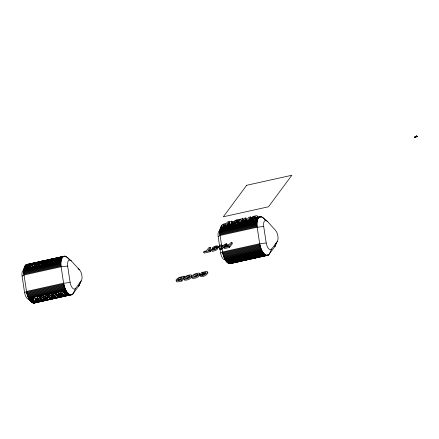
<?xml version="1.0" encoding="UTF-8"?>
<svg xmlns="http://www.w3.org/2000/svg" width="439" height="439" viewBox="0 0 439 439"><rect width="100%" height="100%" fill="white"/><g stroke="black" fill="none" stroke-linecap="round" stroke-linejoin="round"><path stroke-width="0.66" d="M417.05 136.776C416.77 137.352 417.034 135.492 416.463 136.085L416.896 136.699M42.479 261.523C40.393 261.029 37.403 262.506 42.759 262.231C43.318 264.794 37.101 267.406 37.112 264.119L38.687 263.768L38.901 264.366C44.454 262.654 38.149 263.834 37.941 262.445C39.126 261.781 44.141 259.943 44.054 261.178M42.709 297.604C43.192 294.953 47.407 296.643 47.741 298.674C45.623 301.483 38.522 296.352 46.254 296.846M50.765 295.815C51.253 293.164 55.468 294.854 55.802 296.885C53.679 299.7 46.583 294.564 54.315 295.057M46.298 263.905C45.294 257.737 44.701 261.2 45.497 264.037L47.165 263.663L49.541 260.519L52.609 258.747M221.075 245.006L221.004 245.736L223.769 245.121L224.982 244.139L226.617 243.777L227.04 244.792L221.404 249.242L219.736 249.615L219.313 248.6L219.385 245.379L221.075 245.006L221.497 246.021M231.364 221.152L231.293 221.882L234.058 221.267L235.271 220.29L236.906 219.923L237.334 220.938L231.693 225.388L230.025 225.761L229.602 224.746L229.679 221.53L231.364 221.152L231.792 222.167M220.104 235.452L257.172 227.232C255.717 223.385 257.885 213.217 263.367 218.013A11.337 5.158 77.5 0 0 257.073 226.508L220.005 234.728L220.065 229.361L221.569 225.767A11.337 5.158 77.5 0 0 220.005 234.728L220.104 235.452L218.167 236.61L219.67 246.509M24.03 274.984L61.103 266.764C59.655 262.906 61.839 252.738 67.332 257.528A11.398 5.191 77.5 0 0 61.005 266.039L23.931 274.26C23.508 270.973 23.541 263.79 28.425 264.536A11.398 5.191 77.5 0 0 23.931 274.26L24.03 274.984L22.098 276.164L24.589 292.561A6.525 2.969 77.5 0 0 28.222 299.14M416.809 136.721L416.666 136.074L416.88 136.661M47.297 263.471C46.424 262.149 46.177 259.756 48.658 260.311L49.124 261.419M217.223 247.755L217.118 248.051L216.603 246.603C210.38 248.43 216.339 246.745 216.915 248.238A2.228 0.73 -22.7 0 1 215.862 249.067C214.775 249.561 211.06 251.278 211.241 249.434L212.816 249.083C216.899 249.127 215.203 248.419 211.988 248.216C213.255 246.586 216.976 245.028 218.457 246.372L216.69 247.042M416.71 136.178L416.995 136.672L416.765 136.128M220.96 246.268L220.85 247.47L222.875 245.845L220.96 246.268L221.382 247.283M231.254 222.419L231.144 223.616L233.169 221.991L231.254 222.419L231.677 223.429M40.443 298.547L40.169 300.677L37.578 297.856L37.787 296.243M60.28 295.628C67.513 297.637 60.692 289.767 58.661 293.85L58.87 294.382L60.505 294.02L61.175 294.788L58.069 295.48L58.376 293.082L57.487 292.105M58.87 294.382L59.024 293.203M39.417 301.434C33.353 303.739 29.94 296.084 38.495 296.254L40.448 299.157L42.61 300.726M58.958 291.562L59.029 291.178M35.224 263.839L34.747 262.709L34.16 263.005L32.404 265.765L30.187 266.253L29.885 267.494L35.949 266.155L36.25 264.909L34.033 265.403L34.522 266.572M41.019 296.846C42.682 293.142 48.756 295.469 49.481 298.712C47.313 300.622 40.772 301.022 41.019 296.846L39.066 297.28M55.638 262.423L54.507 259.723L54.008 260.975L50.43 261.765L50.128 263.005L55.33 261.853L56.329 259.015L57.975 257.556M49.08 295.057C50.699 291.331 57.021 293.707 57.514 297.027C55.199 298.778 48.855 299.228 49.08 295.057L46.605 295.606M58.727 295.968C70.997 299.239 62.936 287.748 57.564 292.906L56.966 292.154L55.934 292.385L58.069 295.48M414.789 137.275L415.014 136.897L414.74 137.094M79.739 283.89L79.991 282.776A11.337 5.158 77.5 0 1 79.739 283.89M415.535 136.825L415.717 137.347L415.771 136.792M35.405 296.61L35.372 297.121M199.97 275.066L200.008 274.457A3.775 1.235 -22.7 0 0 199.471 274.134M176.445 281.026L176.418 281.624L177.422 281.92L181.856 281.031L184.698 277.201L184.276 276.186L179.496 277.371A3.38 1.108 -22.7 0 0 177.576 278.37L176.023 280.011L176.198 280.79L181.433 280.022L184.276 276.186M184.155 279.253L184.298 280.082C187.052 280.543 190.268 279.127 191.909 276.85M34.033 265.403L34.966 263.449L36.377 262.346M48.032 296.418L47.725 296.907M250.23 220.202L250.12 220.493C252.293 222.002 256.694 219.698 257.863 217.321L257.814 217.047A3.775 1.235 -22.7 0 0 257.616 216.85M43.104 294.75L43.099 295.562M51.165 292.961L51.16 293.773M200.343 275.879L200.228 276.164C202.417 277.64 206.758 275.352 207.921 272.987L207.872 272.712A3.775 1.235 -22.7 0 0 207.334 272.389M46.83 260.311L47.066 259.976M263.367 218.013L267.444 221.47L275.566 230.398A6.525 2.969 77.5 0 1 277.25 241.461L274.819 246.608L269.178 254.225M71.348 294.821C66.086 294.273 64.528 287.529 63.6 283.193L26.527 291.414C27.459 295.749 29.012 302.493 34.275 303.042L71.991 294.607L73.115 293.62L75.579 288.434L81.199 280.867A6.459 2.941 77.5 0 0 81.895 275.527A6.459 2.941 77.5 0 0 79.536 269.892L71.409 260.991L67.332 257.528M73.115 293.62L78.768 286.019L81.199 280.867M277.25 241.461L271.664 248.995L269.2 254.192L267.428 255.383L265.299 254.889L262.791 252.288L260.991 248.715L259.69 243.733L222.617 251.948L220.68 253.105A6.525 2.969 77.5 0 0 224.099 259.608M415.519 136.809L415.925 137.166M415.179 137.297L415.042 136.946M275.033 246.284L275.791 244.457A11.398 5.191 77.5 0 1 275.039 246.284L274.798 246.641M51.412 260.409L51.868 259.679L54.963 258.994L56.351 257.918L56.823 259.054M78.982 285.701L79.58 284.395A11.337 5.158 77.5 0 1 78.982 285.701L78.74 286.052M211.664 250.449C211.483 252.293 215.198 250.576 216.284 250.082A2.228 0.73 -22.7 0 0 217.338 249.253L217.201 248.65M217.118 248.051L218.693 247.706L218.896 247.146L218.512 246.877M40.169 300.677C37.545 302.839 31.767 298.355 37.578 297.856M210.385 247.376L208.07 250.499L210.286 250.011L210.709 251.02L210.182 251.734L204.124 253.073L203.701 252.063L204.223 251.355L206.44 250.861L208.755 247.739L210.385 247.376L210.808 248.392L209.266 250.471M229.037 221.673L227.407 222.03L226.392 223.407C221.717 223.632 217.585 228.384 226.195 225.503L229.037 221.673L229.46 222.683L226.617 226.519L222.661 227.375L221.437 227.018M203.701 252.063L209.76 250.718L210.286 250.011M237.126 221.574L236.703 220.565L237.23 219.851L242.844 218.611L243.266 219.621M245.714 219.769L246.323 218.946L245.9 217.931L244.276 218.293L240.429 223.456L234.898 224.68L234.47 223.671L234.997 222.957L238.904 222.096L239.513 221.272L235.93 222.068L236.412 221.41L239.996 220.619L240.693 219.676L236.703 220.565M234.898 224.68L235.419 223.972M234.47 223.671L240.007 222.441L242.844 218.611M203.745 273.074L202.11 273.442C207.631 269.584 205.765 275.187 201.671 274.88L201.474 274.523L199.805 275.149C201.995 276.625 206.33 274.342 207.499 271.971L207.449 271.703A3.775 1.235 -22.7 0 0 206.418 271.335L202.588 272.493L202.747 272.092L201.71 272.323L200.173 274.391L203.284 273.706L203.745 273.074L204.173 274.09L203.707 274.715L202.461 274.995M225.602 245.873L226.085 245.22L229.185 244.534L230.354 242.948L231.984 242.586L232.407 243.601L229.564 247.431L224.367 248.589L223.945 247.574L224.466 246.866L228.044 246.07L228.697 245.187L225.602 245.873L226.025 246.888M246.372 220.905L244.572 221.305L243.486 222.776L241.856 223.138L241.434 222.123L243.058 221.766L244.15 220.29L247.146 219.626L246.054 221.102L246.477 222.112L248.106 221.75L250.943 217.92L250.521 216.904L248.897 217.267L247.667 218.918L244.677 219.582L245.9 217.931M246.054 221.102L247.678 220.74L250.521 216.904M223.945 247.574L229.142 246.422L231.984 242.586M46.781 262.237L48.658 260.311M178.404 280.148L181.098 278.589M199.729 275.456C197.929 277.393 195.004 278.781 192.353 278.293L192.117 277.81M212.8 248.688L212.586 249.544M186.026 278.496L187.53 277.289L189.835 276.669M194.087 276.707L196.03 275.297L198.148 274.935M250.537 218.139L252.979 216.487L256.36 215.67A3.775 1.235 -22.7 0 1 257.386 216.037L257.441 216.306C256.272 218.682 251.871 220.987 249.698 219.478L251.382 218.841L251.574 219.198C255.608 219.626 257.644 213.886 252.112 217.788L250.537 218.139L250.96 219.149L255.701 217.475M49.217 299.08L52.85 298.246M223.122 224.911L222.875 225.608L225.053 225.207L225.904 224.06L223.122 224.911L223.55 225.92L223.994 225.679M65.384 293.664L63.595 294.542M229.602 224.746L231.271 224.378L236.906 219.923M219.313 248.6L220.982 248.233L226.617 243.777M24.589 292.561L26.538 291.485L24.019 274.913M50.973 259.109L49.596 259.696L50.041 260.761M49.031 297.554L47.67 298.076M57.092 295.765L55.731 296.287M414.663 137.056L415.036 137.347M416.924 136.485L416.891 136.43M203.504 273.722L205.759 273.14M34.275 303.042L35.224 302.647A11.398 5.191 77.5 0 1 26.647 292.144L63.721 283.923A11.398 5.191 77.5 0 0 72.863 293.938M224.51 225.492L225.064 225.355M215.527 247.832L217.031 247.618M268.948 254.505A11.398 5.191 77.5 0 1 259.811 244.457L222.738 252.677C223.654 256.711 225.86 264.733 231.309 263.213A11.398 5.191 77.5 0 1 222.738 252.677L222.617 251.948M26.697 264.487L64.434 256.14M26.384 264.618L64.121 256.299M26.077 264.794L34.16 263.005M35.789 262.643L38.627 262.012M40.734 261.545L42.067 261.249M44.306 260.755L45.233 260.546M46.88 260.184L49.969 259.498M51.572 259.142L55.758 258.214M57.388 257.852L63.15 256.574M36.009 262.67L65.137 256.211M25.791 265.019L33.874 263.23M35.499 262.868L38.138 262.281M39.702 261.935L42.616 261.287M44.268 260.925L45.184 260.722M51.045 259.422L55.473 258.439M57.097 258.077L62.859 256.799M25.517 265.288L33.6 263.499M35.224 263.137L37.858 262.555M39.581 262.182L45.151 260.936M50.523 259.745L55.199 258.708M56.823 258.346L62.585 257.067M25.259 265.6L33.342 263.812M34.966 263.449L37.792 262.873M40.882 262.138L45.135 261.194M46.732 260.843L48.466 260.459M50.024 260.113L51.84 259.707L52.329 260.793M56.565 258.659L62.327 257.386M25.018 265.957L33.101 264.168M34.725 263.806L38.105 263.054M42.402 262.105L45.135 261.496M46.71 261.15L47.999 260.865M49.541 260.519L51.604 260.064M56.329 259.015L62.091 257.737M24.798 266.352L32.881 264.563M34.505 264.201L39.51 263.093M42.874 262.385L45.157 261.842M46.71 261.496L47.549 261.309M49.075 260.975L54.507 259.723M56.104 259.411L61.866 258.137M24.595 266.791L32.678 264.997M34.308 264.64L41.129 263.126M42.852 262.741L45.195 262.226M46.732 261.88L47.121 261.798M48.63 261.463L54.277 260.212M55.907 259.85L61.669 258.571M24.414 267.263L32.497 265.469M34.127 265.112L37.024 264.47M38.67 264.102L41.074 263.57M42.665 263.219L45.25 262.643M48.213 261.984L54.096 260.684M55.726 260.322L61.487 259.043M46.325 262.621L47.456 262.368M24.255 267.774L30.121 266.473M36.179 265.129L37.063 264.931M39.675 264.355L40.004 264.278M42.314 263.768L45.321 263.104M47.818 262.549L50.364 261.984M55.566 260.832L61.328 259.553M24.118 268.311L29.984 267.011M36.042 265.666L37.436 265.359M41.667 264.421L45.409 263.592M47.45 263.137L50.227 262.522M55.429 261.37L61.191 260.091M24.002 268.887L38.797 265.606M40.147 265.304L61.076 260.667M228.708 223.665L230.031 223.347M241.944 220.707L243.266 220.411M249.89 218.946L251.212 218.649M252.535 218.359L255.849 217.623M257.172 217.354L260.481 216.619M228.39 223.775L229.712 223.478M252.88 218.342L255.531 217.755M257.517 217.365L260.832 216.63M228.088 223.95L230.074 223.511M235.37 222.337L236.692 222.046M241.988 220.872L243.31 220.576M251.92 218.671L255.888 217.788M257.216 217.497L259.202 217.053M253.237 218.452L255.888 217.865M257.21 217.574L261.183 216.69M227.797 224.175L229.784 223.736M234.421 222.71L236.401 222.271M252.293 218.748L255.602 218.013M257.589 217.574L258.911 217.278M23.909 269.486L60.983 261.265M260.217 217.091L261.54 216.795M228.187 224.302L229.509 224.005M234.146 222.979L236.133 222.54M249.368 219.604L255.328 218.282M257.314 217.843L258.637 217.546M227.929 224.614L229.915 224.17M233.888 223.292L235.875 222.853M251.761 219.33L254.411 218.743M257.056 218.156L258.384 217.859M23.843 270.111L60.911 261.891M227.029 225.114L229.679 224.527M232.988 223.791L234.975 223.352M244.243 221.3L246.23 220.861M248.875 220.274L250.197 219.977M256.82 218.512L258.143 218.216M226.809 225.509L230.118 224.779M232.769 224.192L234.755 223.747M244.024 221.695L246.669 221.108M247.991 220.812L250.642 220.224M255.937 219.05L257.923 218.611M23.799 270.764L60.867 262.544M226.612 225.948L230.579 225.064M231.907 224.773L235.216 224.038M240.512 222.864L241.834 222.573M243.157 222.277L246.471 221.541M248.458 221.102L250.439 220.663M255.075 219.637L257.72 219.05M220.471 227.742L257.545 219.522M23.777 271.434L60.851 263.213M220.312 228.247L257.386 220.027M23.783 272.12L60.851 263.899M220.175 228.79L257.249 220.57M23.81 272.822L60.878 264.602M220.065 229.361L257.133 221.141M219.972 229.959L257.045 221.739M23.86 273.535L60.928 265.315M219.906 230.585L256.974 222.37M219.862 231.238L256.93 223.017M219.84 231.907L256.914 223.687M219.846 232.593L256.919 224.373M219.873 233.296L256.947 225.075M219.928 234.003L256.996 225.783M26.795 292.873L63.869 284.653M26.966 293.598L64.034 285.377M27.152 294.317L64.226 286.096M27.361 295.024L64.434 286.804M27.591 295.716L64.659 287.496M27.838 296.396L64.906 288.176M222.886 253.407L259.954 245.187M28.101 297.055L65.17 288.835M223.05 254.132L260.124 245.917M28.381 297.691L65.449 289.471M223.242 254.85L260.311 246.63M28.672 298.3L42.649 295.206M43.713 294.97L50.704 293.417M51.775 293.181L58.639 291.661M59.633 291.436L65.746 290.086M223.446 255.558L260.519 247.338M28.985 298.888L33.732 297.834M38.747 296.726L41.326 296.149M45.651 295.189L49.387 294.366M53.712 293.406L56.181 292.857M57.311 292.604L57.723 292.517M61.575 291.661L66.053 290.667M223.676 256.255L260.744 248.035M29.303 299.442L33.326 298.553M54.666 293.817L56.499 293.411M62.53 292.078L66.377 291.222M29.638 299.963L33.265 299.162M35.197 298.734L37.77 298.163M39.4 297.801L40.953 297.455M42.786 297.049L45.497 296.446M47.335 296.04L49.009 295.666M50.847 295.26L53.558 294.662M55.396 294.256L56.834 293.932M58.722 293.515L61.422 292.917M63.26 292.511L66.706 291.743M223.923 256.936L260.991 248.715M29.978 300.452L33.375 299.7M35.054 299.327L38.116 298.652M39.74 298.29L41.041 297.999M47.928 296.473L49.102 296.215M55.989 294.684L57.174 294.421M58.744 294.075L62.179 293.312M63.853 292.945L67.046 292.231M224.186 257.594L261.254 249.374M30.329 300.907L33.589 300.183M40.092 298.739L41.25 298.482M42.901 298.119L46.77 297.258M48.422 296.896L49.311 296.698M50.962 296.33L54.826 295.474M56.477 295.107L57.525 294.876M60.631 294.185L62.689 293.729M64.341 293.362L67.397 292.687M35.208 299.821L38.462 299.102M224.466 258.231L261.534 250.011M30.686 301.319L33.907 300.605M35.537 300.243L38.819 299.513M40.448 299.157L41.557 298.91M43.181 298.547L47.203 297.658M48.828 297.296L49.612 297.121M51.242 296.759L55.259 295.87M56.889 295.507L57.882 295.288M60.988 294.602L63.123 294.125M64.752 293.768L67.754 293.098M31.048 301.692L34.302 300.967M35.965 300.6L39.181 299.886M40.811 299.53L41.968 299.272M43.62 298.904L47.489 298.048M49.141 297.68L50.03 297.483M51.676 297.115L55.55 296.259M57.196 295.891L63.408 294.514M65.06 294.152L68.116 293.471M224.757 258.845L261.831 250.625M31.41 302.027L34.78 301.275M36.486 300.896L39.548 300.221M41.173 299.859L42.468 299.574M44.13 299.206L47.708 298.41M49.371 298.043L50.529 297.785M52.192 297.417L55.764 296.621M57.427 296.254L63.628 294.882M65.29 294.514L68.484 293.806M31.778 302.312L35.367 301.516M37.32 301.083L39.916 300.506M41.54 300.15L43.077 299.81M44.882 299.409L47.692 298.783M49.497 298.383L51.138 298.021M52.938 297.62L55.753 296.994M57.553 296.594L59.221 296.226M60.939 295.848L63.617 295.255M65.416 294.854L68.852 294.092M225.064 259.427L262.138 251.207M32.146 302.559L36.119 301.675M41.908 300.391L43.823 299.969M49.481 298.712L51.884 298.18M57.542 296.923L59.902 296.402M65.406 295.184L69.219 294.339M32.513 302.756L37.128 301.73M42.276 300.589L44.789 300.035M57.311 297.258L60.818 296.479M65.175 295.513L69.581 294.536M225.388 259.987L262.456 251.766M32.876 302.905L46.419 299.903M48.345 299.475L54.48 298.119M56.406 297.691L62.409 296.358M64.264 295.946L69.949 294.684M71.261 294.498L72.583 294.201M33.238 303.014L70.306 294.794M33.589 303.069L72.298 294.426M33.94 303.08L71.991 294.607M225.717 260.508L262.791 252.288M226.058 260.996L263.131 252.776M226.409 261.452L263.482 253.232M226.765 261.863L263.839 253.643M227.128 262.242L264.196 254.022M227.495 262.571L264.563 254.351M227.857 262.862L264.931 254.642M228.225 263.109L265.299 254.889M228.593 263.307L265.666 255.086M228.96 263.46L266.029 255.24M246.164 259.762L248.809 259.175M250.137 258.878L252.782 258.291M254.104 258L256.755 257.413M258.077 257.117L260.728 256.53M262.05 256.239L264.701 255.652M266.023 255.355L268.668 254.768M229.317 263.57L266.391 255.35M229.674 263.63L268.383 254.993M230.02 263.641L268.075 255.169M230.36 263.603L267.757 255.3M75.579 288.434A6.525 2.969 77.5 0 1 70.13 282.464L63.611 283.265L61.092 266.692M257.172 227.232L263.707 226.513A6.459 2.941 77.5 0 1 264.393 221.168A6.459 2.941 77.5 0 1 267.444 221.47M259.69 243.727L266.221 243.008A6.525 2.969 77.5 0 0 271.664 248.995M61.103 266.764L67.639 266.067A6.525 2.969 77.5 0 1 71.409 260.991M213.936 249.582L214.945 249.484M35.394 299.162L33.633 297.285M51.028 295.595L49.338 293.74M78.142 268.734L79.536 269.892M42.374 296.973L41.277 295.524M67.65 257.863L69.499 259.883M38.286 296.177L39.148 297.126M263.691 218.342L265.085 219.873M416.99 136.765L416.644 135.942M416.732 136.063L416.99 136.661L416.809 136.205M416.968 136.606L416.82 136.238M415.662 136.781L415.865 137.253M414.751 136.979L414.992 137.445M252.112 217.788L252.535 218.803M247.678 220.74L248.106 221.75M244.15 220.29L244.572 221.305M243.058 221.766L243.486 222.776M240.007 222.441L240.429 223.456M231.271 224.378L231.693 225.388M226.195 225.503L226.617 226.519M229.142 246.422L229.564 247.431M220.982 248.233L221.404 249.242M219.385 245.379L219.807 246.394M218.265 246.691L218.693 247.706M209.76 250.718L210.182 251.734M203.284 273.706L203.707 274.715M181.433 280.022L181.856 281.031M54.963 258.994L55.89 261.216M54.008 260.975L54.496 262.143M50.43 261.765L50.919 262.934M41.206 263.159L41.848 264.706M40.975 263.735L41.475 264.931M38.687 263.768L39.329 265.304M37.112 264.119L37.754 265.65M32.404 265.765L32.898 266.934M30.187 266.253L30.681 267.422M263.707 226.513L266.221 243.008M257.161 227.155L259.701 243.81M220.093 235.375L221.711 246.01M222.013 247.991L222.628 252.03M220.076 249.149L220.68 253.105M67.639 266.067L70.13 282.464M63.946 292.61L63.957 292.89M56.088 294.355L56.093 294.629M22.098 276.164A6.525 2.969 77.5 0 1 23.102 270.457M28.831 299.239A6.525 2.969 77.5 0 1 28.431 299.2M191.755 276.043A3.775 1.235 -22.7 0 1 191.947 276.246M218.167 236.61A6.459 2.941 77.5 0 1 219.319 230.804M224.916 259.8A6.525 2.969 77.5 0 1 224.307 259.696M177.696 279.638L178.229 280.066L180.336 279.67L182.125 277.256L179.211 278.117L177.696 279.638M189.878 275.961C185.148 282.101 183.261 275.264 189.878 275.961M197.94 274.172C193.209 280.312 191.322 273.481 197.94 274.172M276.043 243.343L275.928 243.914A11.398 5.191 77.5 0 0 276.043 243.343M191.58 275.505C190.252 278.101 186.663 279.489 183.87 279.067L183.683 278.864C184.303 276.12 188.013 275.182 190.499 274.863A3.775 1.235 -22.7 0 1 191.525 275.231L191.58 275.505M199.635 273.716C198.313 276.312 194.724 277.7 191.931 277.278L191.739 277.075C192.364 274.331 196.068 273.393 198.56 273.074A3.775 1.235 -22.7 0 1 199.586 273.448L199.635 273.716M246.669 185.285L223.314 216.795L268.481 206.78L291.831 175.271L246.669 185.285"/></g></svg>
